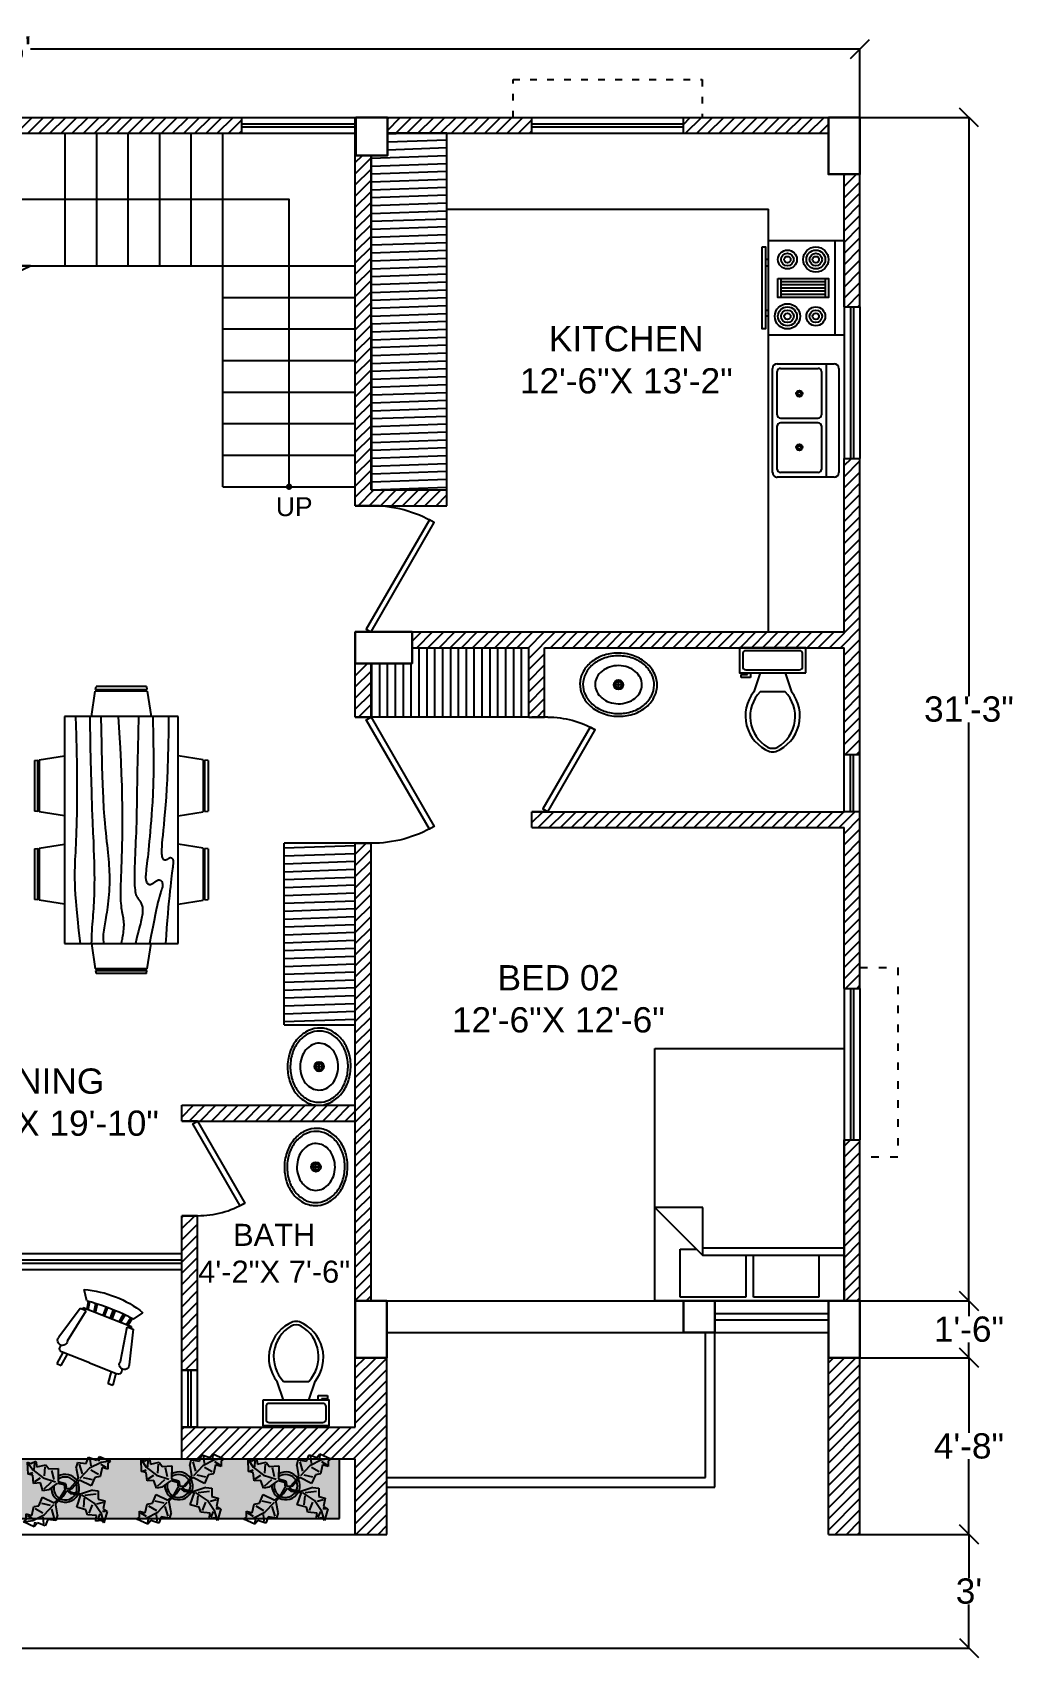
# Model space of a CAD drawing. Header units: inches. Extents: x 385 to 1041, y 118 to 633.
# Drawn here: x 729 to 1041, y 118 to 633 of the extents above; entities that cross this region are included whole.
import ezdxf

# ---------------------------------------------------------------- set-up
doc = ezdxf.new("R2010")
doc.units = ezdxf.units.IN
doc.header["$LTSCALE"] = 0.2
doc.header["$MEASUREMENT"] = 0
doc.linetypes.add('ACAD_ISO03W100', pattern=[30, 12, -18])
for name, color, linetype in [('Bed_Room_Funni.', 7, 'Continuous'), ('Door', 40, 'Continuous'), ('Sunshade', 253, 'ACAD_ISO03W100'), ('Toilet Furnituer', 210, 'Continuous'), ('Window', 150, 'Continuous')]:
    doc.layers.add(name, color=color, linetype=linetype)
doc.layers.add('COLUMN', color=10, linetype='Continuous', lineweight=30)
doc.styles.get("Standard").update_dxf_attribs({"font": 'arial.ttf'})
doc.dimstyles.get("Standard").update_dxf_attribs({"dimtxt": 8, "dimasz": 6, "dimexe": 0.18, "dimexo": 0.0625, "dimgap": 0.09, "dimtad": 0, "dimtih": 1, "dimtoh": 1, "dimdec": 4, "dimzin": 0, "dimdsep": 46, "dimlunit": 4, "dimtxsty": 'Standard', "dimblk": 'OBLIQUE', "dimcen": 0.09, "dimadec": 0, "dimazin": 0, "dimtfac": 1, "dimtdec": 4, "dimtofl": 0, "dimtmove": 0, "dimatfit": 3, "dimfxl": 1, "dimtolj": 1, "dimtzin": 0, "dimarcsym": 0})
pattern_1 = [(182, (321.1465, 544.9759), (0.087249, -2.498477), [])]

# ---------------------------------------------------------------- blocks, each defined once
blk = doc.blocks.new('*U3')
at = {"layer": 'Window'}
for p, q in [((56.82, 5), (104.82, 5)), ((56.82, 0), (56.82, 5)), ((56.82, 3), (104.82, 3)), ((56.82, 2), (104.82, 2)), ((56.82, 0), (104.82, 0)), ((104.82, 0), (104.82, 5))]:
    blk.add_line(p, q, dxfattribs=at)
blk = doc.blocks.new('*U4')
at = {"layer": 'Window'}
for p, q in [((56.82, 0), (56.82, -48)), ((56.82, 0), (61.82, 0)), ((58.82, 0), (58.82, -48)), ((59.82, 0), (59.82, -48)), ((61.82, 0), (61.82, -48)), ((56.82, -48), (61.82, -48))]:
    blk.add_line(p, q, dxfattribs=at)
blk = doc.blocks.new('*U5')
at = {"layer": 'Window'}
for p, q in [((51.82, 0), (51.82, 18)), ((56.82, 18), (51.82, 18)), ((53.82, 0), (53.82, 18)), ((54.82, 0), (54.82, 18)), ((56.82, 0), (56.82, 18)), ((56.82, 0), (51.82, 0))]:
    blk.add_line(p, q, dxfattribs=at)
blk = doc.blocks.new('Bed - Queen')
at = {"linetype": 'Continuous'}
for p, q in [((0, -80.00003), (0, 0)), ((0, 0), (59.99999, 0)), ((59.99999, 0), (59.99999, -80.00003)), ((7.99999, -1.2), (28.79998, -1.2)), ((7.99999, -14.4), (7.99999, -1.2)), ((28.79998, -1.2), (28.79998, -14.4)), ((31.19999, -1.2), (51.99999, -1.2)), ((31.19999, -14.4), (31.19999, -1.2)), ((51.99999, -1.2), (51.99999, -16.4)), ((0, -14.4), (44.8, -14.4)), ((59.99999, -29.6), (44.8, -14.4)), ((44.8, -14.4), (44.8, -29.6)), ((44.8, -16.8), (0, -16.8)), ((51.99999, -16.4), (46.79936, -16.4)), ((44.8, -29.6), (59.99999, -29.6)), ((59.99999, -80.00003), (0, -80.00003))]:
    blk.add_line(p, q, dxfattribs=at)
blk = doc.blocks.new('Range-Oven - 30 in top')
for p, q in [((0, -3), (30, -3)), ((12, -6), (18, -6)), ((13, -20), (13, -6)), ((14, -6), (14, -20)), ((15, -20), (15, -6)), ((16, -6), (16, -20)), ((17, -20), (17, -6)), ((18, -20), (12, -20)), ((6, -24), (6, -25)), ((8, -25), (8, -24)), ((22, -25), (22, -24)), ((24, -24), (24, -25))]:
    blk.add_line(p, q)
for points in [[(0, -24), (0, 0), (30, 0), (30, -24)], [(12, -21), (12, -5), (18, -5), (18, -21)], [(2, -26), (2, -25), (28, -25), (28, -26)]]:
    blk.add_lwpolyline(points, close=True)
for centre, radius in [((6, -9), 4), ((6, -9), 3), ((6, -9), 2), ((6, -9), 1), ((24, -9), 3), ((24, -9), 2), ((24, -9), 1), ((6, -18), 3), ((24, -18), 4), ((24, -18), 3), ((6, -18), 2), ((6, -18), 1), ((24, -18), 2), ((24, -18), 1)]:
    blk.add_circle(centre, radius)
blk = doc.blocks.new('Sink-double - 36 in top')
for p, q in [((-18, -4), (18, -4)), ((-0.75, -18.5), (-0.75, -6.5)), ((0.75, -6.5), (0.75, -18.5))]:
    blk.add_line(p, q)
for points in [[(-16.5, 0), (16.5, 0)], [(-18, -19.5), (-18, -1.5)], [(18, -1.5), (18, -19.5)], [(-16.5, -18.5), (-16.5, -6.5)], [(-15.5, -5.5), (-1.75, -5.5)], [(1.75, -5.5), (15.5, -5.5)], [(16.5, -6.5), (16.5, -18.5)], [(-1.75, -19.5), (-15.5, -19.5)], [(15.5, -19.5), (1.75, -19.5)], [(16.5, -21), (-16.5, -21)]]:
    blk.add_lwpolyline(points)
for centre, radius in [((-8.5, -12.5), 1), ((-8.5, -12.5), 0.5), ((8.5, -12.5), 1), ((8.5, -12.5), 0.5)]:
    blk.add_circle(centre, radius)
for centre, radius, start, end in [((-16.5, -1.5), 1.5, 90, 180), ((16.5, -1.5), 1.5, 0, 90), ((-15.5, -6.5), 1, 90, 180), ((-1.75, -6.5), 1, 0, 90), ((1.75, -6.5), 1, 90, 180), ((15.5, -6.5), 1, 0, 90), ((-16.5, -19.5), 1.5, 180, 270), ((-15.5, -18.5), 1, 180, 270), ((-1.75, -18.5), 1, 270, 0), ((1.75, -18.5), 1, 180, 270), ((15.5, -18.5), 1, 270, 0), ((16.5, -19.5), 1.5, 270, 0)]:
    blk.add_arc(centre, radius, start, end)
blk = doc.blocks.new('Dining Set - 36 x 72 in.')
at = {"linetype": 'Continuous'}
for p, q in [((-22.2343, 26.00059), (-23.4847, 17.99762)), ((-22.2304, 26), (-5.7608, 26)), ((-22, 27.5), (-22.1562, 26.50042)), ((-5.8416, 26.5), (-22.1534, 26.5)), ((-22, 27.5), (-6, 27.5)), ((-5.8437, 26.49966), (-6, 27.5)), ((-4.5152, 17.99762), (-5.7655, 25.99926)), ((5.7657, 26.00059), (4.5153, 17.99762)), ((5.7696, 26), (22.2392, 26)), ((6, 27.5), (5.8438, 26.50042)), ((22.1584, 26.5), (5.8466, 26.5)), ((6, 27.5), (22, 27.5)), ((22.1563, 26.49966), (22, 27.5)), ((23.4848, 17.99762), (22.2345, 25.99926)), ((36, 18), (-36, 18)), ((-36, 18), (-36, -18)), ((36, -18), (36, 18)), ((-45.5, 8), (-44.5004, 8.15617)), ((-45.5, 8), (-45.5, -8)), ((-44.5, -8.15843), (-44.5, 8.15338)), ((-44.0006, 8.23428), (-35.9976, 9.48474)), ((-44, 8.23041), (-44, -8.23915)), ((44.0006, 8.23428), (35.9976, 9.48474)), ((44, 8.23041), (44, -8.23915)), ((44.5, -8.15843), (44.5, 8.15338)), ((45.5, 8), (44.5005, 8.15617)), ((45.5, 8), (45.5, -8)), ((-44.4997, -8.15631), (-45.5, -8)), ((-35.9976, -9.48476), (-43.9993, -8.2345)), ((35.9976, -9.48476), (43.9993, -8.2345)), ((44.4997, -8.15631), (45.5, -8)), ((-36, -18), (36, -18)), ((-22.2343, -26.0006), (-23.4847, -17.99762)), ((-4.5152, -17.99762), (-5.7655, -25.99928)), ((5.7657, -26.0006), (4.5153, -17.99762)), ((23.4848, -17.99762), (22.2345, -25.99928)), ((-22.2304, -26), (-5.7608, -26)), ((-22, -27.5), (-22.1562, -26.50044)), ((-5.8416, -26.5), (-22.1534, -26.5)), ((-22, -27.5), (-6, -27.5)), ((-5.8437, -26.49967), (-6, -27.5)), ((5.7696, -26), (22.2392, -26)), ((6, -27.5), (5.8438, -26.50044)), ((22.1584, -26.5), (5.8466, -26.5)), ((6, -27.5), (22, -27.5)), ((22.1563, -26.49967), (22, -27.5))]:
    blk.add_line(p, q, dxfattribs=at)
for points in [[(-36, 15), (-31.1772, 14.97754), (-26.8079, 14.91406), (-22.8538, 14.81543), (-19.276, 14.6875), (-16.0362, 14.53613), (-13.0957, 14.36718), (-10.4159, 14.18652), (-7.9583, 14), (-5.6904, 13.81315), (-3.6035, 13.63021), (-1.6954, 13.45508), (0.0365, 13.29166), (1.5945, 13.14388), (2.9811, 13.01562), (4.1988, 12.9108), (5.25, 12.83333), (6.1393, 12.78613), (6.8802, 12.76823), (7.4883, 12.77767), (7.9792, 12.8125), (8.3685, 12.87077), (8.6719, 12.95052), (8.9049, 13.0498), (9.0833, 13.16666), (9.2205, 13.29899), (9.3216, 13.44401), (9.3895, 13.59879), (9.4271, 13.76041), (9.4373, 13.92594), (9.4232, 14.09245), (9.3875, 14.257), (9.3333, 14.41666), (9.2638, 14.56917), (9.1836, 14.71484), (9.0975, 14.85465), (9.0104, 14.98958), (8.9272, 15.1206), (8.8529, 15.2487), (8.7922, 15.37483), (8.75, 15.5), (8.7305, 15.62467), (8.7344, 15.74739), (8.7617, 15.86621), (8.8125, 15.97916), (8.8867, 16.08431), (8.9844, 16.17968), (9.1055, 16.26334), (9.25, 16.33333), (9.4189, 16.38802), (9.6172, 16.42708), (9.8506, 16.45052), (10.125, 16.45833), (10.4463, 16.45052), (10.8203, 16.42708), (11.2529, 16.38802), (11.75, 16.33333), (12.3184, 16.26318), (12.9694, 16.17838), (13.7151, 16.07991), (14.5677, 15.96875), (15.5395, 15.84586), (16.6426, 15.71224), (17.8893, 15.56884), (19.2917, 15.41666), (20.859, 15.25667), (22.5879, 15.08984), (24.4721, 14.91715), (26.5052, 14.73958), (28.6809, 14.5581), (30.9929, 14.3737), (33.4347, 14.18733), (36, 14)], [(-36, 10), (-28.9766, 10.14274), (-23.1725, 10.20442), (-18.4241, 10.19775), (-14.5677, 10.13541), (-11.4399, 10.03011), (-8.877, 9.89453), (-6.7154, 9.74137), (-4.7917, 9.58333), (-2.9698, 9.43082), (-1.2246, 9.28515), (0.4415, 9.14534), (2.026, 9.01041), (3.5266, 8.87939), (4.9408, 8.7513), (6.266, 8.62516), (7.5, 8.5), (8.6411, 8.37549), (9.6914, 8.2539), (10.6538, 8.13818), (11.5312, 8.03125), (12.3267, 7.93603), (13.043, 7.85547), (13.6831, 7.79248), (14.25, 7.75), (14.7471, 7.7303), (15.1797, 7.73307), (15.5537, 7.75732), (15.875, 7.80208), (16.1494, 7.86637), (16.3828, 7.94922), (16.5811, 8.04964), (16.75, 8.16666), (16.8944, 8.29915), (17.0143, 8.44531), (17.1089, 8.60319), (17.1771, 8.77083), (17.218, 8.94629), (17.2305, 9.1276), (17.2137, 9.31282), (17.1667, 9.5), (17.0895, 9.6875), (16.987, 9.875), (16.8649, 10.0625), (16.7292, 10.25), (16.5856, 10.4375), (16.4401, 10.625), (16.2985, 10.8125), (16.1667, 11), (16.05, 11.18733), (15.9518, 11.3737), (15.8752, 11.5581), (15.8229, 11.73958), (15.798, 11.91715), (15.8034, 12.08984), (15.842, 12.25667), (15.9167, 12.41666), (16.0295, 12.56836), (16.1784, 12.70833), (16.3605, 12.83268), (16.5729, 12.9375), (16.8127, 13.01888), (17.0768, 13.07291), (17.3625, 13.0957), (17.6667, 13.08333), (17.9894, 13.03312), (18.3418, 12.94726), (18.7382, 12.82918), (19.1927, 12.68229), (19.7195, 12.51001), (20.3327, 12.31575), (21.0465, 12.10294), (21.875, 11.875), (22.8357, 11.63354), (23.959, 11.37304), (25.2786, 11.08618), (26.8282, 10.76562), (28.6414, 10.40405), (30.752, 9.99414), (33.1936, 9.52856), (36, 9)], [(-36, 5.5), (-30.7157, 5.3348), (-26.069, 5.20963), (-21.9946, 5.11767), (-18.4271, 5.05208), (-15.3009, 5.00602), (-12.5508, 4.97265), (-10.1112, 4.94515), (-7.9167, 4.91666), (-5.909, 4.88167), (-4.0586, 4.83984), (-2.3429, 4.79215), (-0.7396, 4.73958), (0.7739, 4.6831), (2.22, 4.6237), (3.6213, 4.56233), (5, 4.5), (6.373, 4.43782), (7.7344, 4.3776), (9.0723, 4.32129), (10.375, 4.27083), (11.6309, 4.22819), (12.8281, 4.19531), (13.9551, 4.17415), (15, 4.16666), (15.954, 4.17448), (16.819, 4.19791), (17.6001, 4.23698), (18.3021, 4.29166), (18.9299, 4.36198), (19.4883, 4.44791), (19.9823, 4.54948), (20.4167, 4.66666), (20.7969, 4.79899), (21.1302, 4.94401), (21.4245, 5.09879), (21.6875, 5.26041), (21.9271, 5.42594), (22.1511, 5.59245), (22.3672, 5.757), (22.5834, 5.91666), (22.8065, 6.06868), (23.0404, 6.21093), (23.2879, 6.34147), (23.5521, 6.45833), (23.8358, 6.55957), (24.142, 6.64323), (24.4735, 6.70735), (24.8334, 6.75), (25.2235, 6.76969), (25.642, 6.76692), (26.0858, 6.74267), (26.5521, 6.69791), (27.0379, 6.63362), (27.5404, 6.55078), (28.0565, 6.45036), (28.5834, 6.33333), (29.1242, 6.19987), (29.7071, 6.04687), (30.3661, 5.87044), (31.1354, 5.66666), (32.0493, 5.43164), (33.142, 5.16146), (34.4475, 4.85221), (36, 4.5)], [(-36, -1), (-30.7915, -0.6591), (-26.0195, -0.38216), (-21.6519, -0.16284), (-17.6563, 0.00521), (-14.0005, 0.12833), (-10.6523, 0.21289), (-7.5796, 0.26522), (-4.75, 0.29166), (-2.134, 0.29793), (0.2878, 0.28711), (2.5317, 0.26163), (4.6146, 0.22396), (6.5529, 0.17651), (8.3633, 0.12174), (10.0623, 0.06209), (11.6667, 0), (13.1899, -0.06201), (14.6341, -0.1211), (15.9982, -0.17432), (17.2813, -0.21875), (18.4823, -0.25147), (19.6003, -0.26953), (20.6343, -0.27002), (21.5834, -0.25), (22.4481, -0.20768), (23.2357, -0.14584), (23.9549, -0.06836), (24.6146, 0.02083), (25.2235, 0.11784), (25.7904, 0.21875), (26.3241, 0.31966), (26.8334, 0.41666), (27.3265, 0.50618), (27.8099, 0.58593), (28.2894, 0.65397), (28.7709, 0.70833), (29.2601, 0.74707), (29.763, 0.76823), (30.2855, 0.76985), (30.8334, 0.75), (31.4088, 0.70784), (31.9994, 0.64713), (32.589, 0.57275), (33.1615, 0.48958), (33.7008, 0.4025), (34.1908, 0.3164), (34.6153, 0.23616), (34.9584, 0.16666), (35.2099, 0.11165), (35.3848, 0.07031), (35.504, 0.04069), (35.5886, 0.02083), (35.6594, 0.00879), (35.7377, 0.0026), (35.8442, 0.00032), (36, 0)], [(-36, -6.5), (-27.1843, -6.31267), (-20.084, -6.1263), (-14.469, -5.9419), (-10.1094, -5.76042), (-6.7752, -5.58285), (-4.2363, -5.41016), (-2.2629, -5.24333), (-0.625, -5.08334), (0.8708, -4.93099), (2.2715, -4.78646), (3.5872, -4.64974), (4.8281, -4.52084), (6.0046, -4.39974), (7.127, -4.28646), (8.2053, -4.18099), (9.25, -4.08334), (10.2705, -3.99382), (11.2734, -3.91407), (12.2647, -3.84603), (13.25, -3.79167), (14.2354, -3.75293), (15.2266, -3.73177), (16.2295, -3.73015), (17.25, -3.75), (18.2912, -3.79248), (19.3451, -3.85547), (20.4009, -3.93604), (21.4479, -4.03125), (22.4754, -4.13819), (23.4727, -4.25391), (24.4289, -4.37549), (25.3334, -4.5), (26.1785, -4.62492), (26.9694, -4.74935), (27.7145, -4.87281), (28.4219, -4.99479), (29.1, -5.11483), (29.7572, -5.23242), (30.4016, -5.34709), (31.0417, -5.45834), (31.6837, -5.56437), (32.3262, -5.65821), (32.9658, -5.73153), (33.599, -5.77604), (34.2224, -5.78345), (34.8327, -5.74545), (35.4264, -5.65373), (36, -5.5)], [(-36, -10), (-26.4022, -9.81299), (-18.4675, -9.62891), (-11.9839, -9.45069), (-6.7396, -9.28125), (-2.5226, -9.12354), (0.8789, -8.98047), (3.6769, -8.85498), (6.0833, -8.75), (8.2767, -8.66765), (10.3021, -8.60677), (12.1712, -8.56543), (13.8958, -8.54167), (15.4876, -8.53353), (16.9583, -8.53907), (18.3197, -8.55632), (19.5834, -8.58334), (20.7616, -8.61841), (21.8685, -8.66081), (22.9188, -8.71004), (23.9271, -8.76563), (24.9081, -8.82707), (25.8763, -8.89388), (26.8465, -8.96558), (27.8334, -9.04167), (28.8474, -9.12118), (29.8828, -9.20117), (30.93, -9.27824), (31.9792, -9.34896), (33.0205, -9.40991), (34.0443, -9.45768), (35.0407, -9.48885), (36, -9.5)], [(-36, -14.5), (-30.0881, -14.33513), (-25.0332, -14.21224), (-20.7312, -14.12647), (-17.0781, -14.07292), (-13.97, -14.04671), (-11.3027, -14.04297), (-8.9724, -14.05681), (-6.875, -14.08334), (-4.9224, -14.11833), (-3.0905, -14.16016), (-1.3709, -14.20785), (0.2448, -14.26042), (1.7647, -14.3169), (3.1973, -14.3763), (4.5507, -14.43767), (5.8333, -14.5), (7.0554, -14.5621), (8.235, -14.62175), (9.3922, -14.67652), (10.5469, -14.72396), (11.7192, -14.76164), (12.929, -14.78711), (14.1965, -14.79794), (15.5417, -14.79167), (16.9933, -14.76424), (18.6152, -14.70508), (20.4804, -14.60197), (22.6615, -14.44271), (25.2312, -14.21509), (28.2624, -13.9069), (31.8277, -13.50594), (36, -13)]]:
    blk.add_lwpolyline(points, dxfattribs=at)
blk = doc.blocks.new('*U18')
for p, q in [((0, 0), (0, -5)), ((-40, 0), (-40, -5))]:
    blk.add_line(p, q)
blk.add_lwpolyline([(0, 0), (-34.64, 20), (-35.52, 18.48), (-0.87, -1.52)], close=True)
blk.add_arc((0, 0), 40, 150, 180)
blk = doc.blocks.new('*U19')
for p, q in [((0, 0), (0, -5)), ((30, 0), (30, -5))]:
    blk.add_line(p, q)
blk.add_lwpolyline([(0, 0), (25.98, 15), (26.86, 13.48), (0.88, -1.52)], close=True)
blk.add_arc((0, 0), 30, 0, 30)
blk = doc.blocks.new('*U20')
for p, q in [((0, 0), (0, -5)), ((30, 0), (30, -5))]:
    blk.add_line(p, q)
blk.add_lwpolyline([(0, 0), (25.98, 15), (26.86, 13.48), (0.88, -1.52)], close=True)
blk.add_arc((0, 0), 30, 0, 30)
blk = doc.blocks.new('Plant - Rubber or Philodendron')
at = {"linetype": 'Continuous'}
for p, q in [((-16.2005, 11.4774), (-13.9899, 8.1064)), ((-16.2005, 11.4774), (-14.8639, 10.7964)), ((-16.0159, 6.3329), (-16.2005, 11.4774)), ((-15.3434, 6.5514), (-13.9984, 6.9884)), ((-14.8639, 10.7964), (-12.6195, 11.8975)), ((-13.9899, 8.1064), (-9.5434, 4.7185)), ((-13.3174, 8.325), (-13.0735, 11.0065)), ((-12.6195, 11.8975), (-12.1909, 9.4345)), ((-12.1909, 9.4345), (-8.3829, 10.3)), ((-8.8369, 9.409), (-9.0894, 5.6095)), ((-8.3829, 10.3), (-7.0549, 8.501)), ((-7.0549, 8.501), (-3.0284, 8.6941)), ((-4.8529, 4.012), (-5.7184, 7.82)), ((-3.0284, 8.6941), (-3.0709, 3.1041)), ((4.6914, 8.8812), (5.3859, 11.2828)), ((4.6914, 8.8812), (5.5014, 4.4831)), ((5.3859, 11.2828), (8.8871, 10.7908)), ((5.9878, 10.4842), (7.1971, 6.3869)), ((10.3916, 8.7942), (6.2847, 4.4028)), ((8.8871, 10.7908), (9.9809, 13.4933)), ((9.9809, 13.4933), (13.3837, 12.301)), ((15.3859, 11.3055), (10.3916, 8.7942)), ((10.5828, 12.6946), (10.8893, 9.7953)), ((14.2977, 6.1031), (10.9934, 7.9956)), ((13.3837, 12.301), (14.68, 13.9039)), ((14.5816, 13.2037), (14.3848, 11.8033)), ((14.68, 13.9039), (19.3848, 11.8146)), ((15.7909, 9.1065), (14.8995, 5.3044)), ((15.2875, 10.6053), (17.5907, 9.2105)), ((19.3848, 11.8146), (15.3859, 11.3055)), ((18.1925, 8.4119), (15.7909, 9.1065)), ((19.3848, 11.8146), (18.1868, 10.9119)), ((18.1868, 10.9119), (18.1925, 8.4119)), ((-14.0069, 5.8704), (-16.0159, 6.3329)), ((-13.5868, 2.2894), (-14.0069, 5.8704)), ((-10.6784, 2.491), (-13.5868, 2.2894)), ((-13.1329, 3.1804), (-10.6614, 4.727)), ((-9.5858, -0.8715), (-10.6784, 2.491)), ((-9.5434, 4.7185), (-4.1917, 2.9888)), ((-9.1318, 0.0195), (-5.9793, 2.9025)), ((-7.1228, -0.443), (-3.5248, 2.2131)), ((-3.5248, 2.2131), (-3.3011, 2.4355)), ((-3.3011, 2.4355), (-0.5306, 1.7947)), ((-3.0709, 3.1041), (0.0797, 2.3163)), ((-0.5306, 1.7947), (-0.2255, -0.5527)), ((-0.5306, 1.7947), (-0.5306, 1.7947)), ((0.0797, 2.3163), (0.4866, -0.031)), ((0.4866, -0.031), (2.1141, 0.2298)), ((2.1141, 0.2298), (5.4346, 3.9146)), ((6.1032, 3.6844), (2.8262, -0.031)), ((5.4346, 3.9146), (5.5014, 4.4831)), ((11.1089, 1.1958), (6.1032, 3.6844)), ((7.7005, 4.8881), (11.5025, 3.9967)), ((12.7005, 4.8994), (11.1089, 1.1958)), ((14.8995, 5.3044), (12.7005, 4.8994)), ((-11.3237, -7.2629), (-9.7321, -3.5593)), ((-6.3237, -7.2516), (-10.1257, -6.3602)), ((-9.7321, -3.5593), (-4.7264, -6.0479)), ((-7.1228, -0.443), (-9.5858, -0.8715)), ((-9.0148, -11.1577), (-4.9047, -6.8122)), ((-2.019, -3.6148), (-4.7264, -6.0479)), ((-4.1246, -6.8466), (-4.0579, -6.2781)), ((-3.3146, -11.2447), (-4.1246, -6.8466)), ((-4.0579, -6.2781), (-0.9375, -3.1608)), ((-2.019, -3.6148), (-0.2255, -0.5527)), ((-0.9375, -3.1608), (0.5883, -0.8135)), ((0.5883, -0.8135), (2.2447, -2.0916)), ((2.8262, -0.031), (1.3003, -0.5527)), ((1.3003, -0.5527), (2.4193, -1.4655)), ((2.2447, -2.0916), (6.7108, -2.6626)), ((2.4193, -1.4655), (6.895, -2.1175)), ((4.943, -7.9659), (6.7108, -2.6626)), ((11.6605, -0.5413), (6.895, -2.1175)), ((12.3677, -6.1981), (7.219, -2.6772)), ((8.125, -4.0768), (7.7715, -7.9659)), ((8.3544, -2.7453), (13.1973, -2.1704)), ((10.2463, -10.4408), (11.6605, -6.9053)), ((11.6605, -0.5413), (14.1354, -0.8948)), ((15.5496, -10.7943), (12.3677, -6.1981)), ((16.2567, -5.8446), (13.4283, -6.5517)), ((14.1354, -0.8948), (14.1354, -4.4304)), ((14.1354, -4.4304), (16.9638, -5.1375)), ((16.9638, -5.1375), (16.2567, -8.673)), ((-18.008, -14.1781), (-16.8101, -13.2754)), ((-18.008, -14.1781), (-14.0091, -13.669)), ((-16.8157, -10.7754), (-14.4141, -11.4699)), ((-16.8101, -13.2754), (-16.8157, -10.7754)), ((-13.9107, -12.9688), (-16.2139, -11.574)), ((-14.4141, -11.4699), (-13.5228, -7.6679)), ((-14.0091, -13.669), (-9.0148, -11.1577)), ((-13.5228, -7.6679), (-11.3237, -7.2629)), ((-12.921, -8.4665), (-9.6166, -10.359)), ((-9.206, -15.0581), (-9.5126, -12.1588)), ((-7.5103, -13.1543), (-8.6042, -15.8568)), ((-4.0092, -13.6463), (-7.5103, -13.1543)), ((-4.611, -12.8477), (-5.8203, -8.7504)), ((-3.3146, -11.2447), (-4.0092, -13.6463)), ((8.8321, -9.0266), (4.943, -7.9659)), ((9.5392, -11.1479), (8.8321, -9.0266)), ((13.4283, -11.5015), (9.5392, -11.1479)), ((13.0748, -13.9763), (13.4283, -11.5015)), ((15.5496, -13.6228), (13.0748, -13.9763)), ((14.8425, -10.7943), (13.7819, -13.2692)), ((16.6103, -14.6834), (15.5496, -10.7943)), ((16.6103, -14.6834), (15.5496, -13.6228)), ((17.3174, -9.7337), (15.9032, -9.7337)), ((16.2567, -8.673), (18.0245, -9.7337)), ((18.0245, -9.7337), (16.6103, -14.6834)), ((-13.3032, -16.2674), (-18.008, -14.1781)), ((-12.0069, -14.6645), (-13.3032, -16.2674)), ((-13.2048, -15.5672), (-13.008, -14.1668)), ((-8.6042, -15.8568), (-12.0069, -14.6645))]:
    blk.add_line(p, q, dxfattribs=at)
for centre, radius, start, end in [((0.0308, 0.1664), 6, 178.6147, 235.1169), ((0.0308, 0.1664), 5, 168.1647, 238.6725), ((0, 0), 6.1275, 34.37569, 120.1028), ((-0.0601, -0.2075), 5.2461, 33.82192, 124.9414), ((-0.2664, 0.1682), 5.2775, 338.4094, 20.03007), ((-0.098, 0.1364), 6.1288, 341.2017, 26.09184), ((-0.0234, 0.3825), 6.1492, 242.5812, 331.2714), ((-0.1102, 0.4886), 5.2883, 247.3711, 327.472)]:
    blk.add_arc(centre, radius, start, end, dxfattribs=at)
blk = doc.blocks.new('Sink - Oval top')
for p, q in [((-1, 0), (1, 0)), ((0, 1), (0, -1))]:
    blk.add_line(p, q)
at = {"linetype": 'Continuous'}
for points in [[(-12.23, 0.39, 0.117634), (-11.46, -3.36, 0.104469), (-8.88, -6.8, 0.090016), (-5.08, -9.07, 0.08192), (-0.32, -10.02, 0.08192), (4.49, -9.38, 0.090016), (8.42, -7.36, 0.104469), (11.22, -4.09, 0.117634), (12.23, -0.39, 0.117634), (11.46, 3.36, 0.104469), (8.88, 6.8, 0.090016), (5.08, 9.07, 0.08192), (0.32, 10.02, 0.08192), (-4.49, 9.38, 0.090016), (-8.42, 7.36, 0.104469), (-11.22, 4.09, 0.117634)], [(-11.29, 0.16, 0.118622), (-10.52, -3.25, 0.104678), (-8.07, -6.36, 0.089562), (-4.54, -8.37, 0.081185), (-0.13, -9.15, 0.081185), (4.3, -8.49, 0.089562), (7.89, -6.58, 0.104678), (10.42, -3.55, 0.118622), (11.29, -0.16, 0.118622), (10.52, 3.25, 0.104678), (8.07, 6.36, 0.089562), (4.54, 8.37, 0.081185), (0.13, 9.15, 0.081185), (-4.3, 8.49, 0.089562), (-7.89, 6.58, 0.104678), (-10.42, 3.55, 0.118622)], [(-7.42, 0.08, 0.118283), (-6.91, -2.17, 0.104607), (-5.29, -4.21, 0.089718), (-2.97, -5.53, 0.081436), (-0.07, -6.04, 0.081436), (2.84, -5.59, 0.089718), (5.2, -4.33, 0.104607), (6.86, -2.32, 0.118283), (7.42, -0.08, 0.118283), (6.91, 2.17, 0.104607), (5.29, 4.21, 0.089718), (2.97, 5.53, 0.081436), (0.07, 6.04, 0.081436), (-2.84, 5.59, 0.089718), (-5.2, 4.33, 0.104607), (-6.86, 2.32, 0.118283)]]:
    blk.add_lwpolyline(points, format="xyb", close=True, dxfattribs=at)
for radius in [1.5, 1]:
    blk.add_circle((0, 0), radius)
blk = doc.blocks.new('_Oblique')
at = {"color": 0, "linetype": 'ByBlock', "lineweight": -2}
blk.add_line((-0.5, -0.5), (0.5, 0.5), dxfattribs=at)
blk = doc.blocks.new('*D24')
at = {"layer": 'Bed_Room_Funni.', "color": 0, "lineweight": -2, "transparency": 16777216}
for p, q in [((450.91, 605.91), (450.91, 627.72)), ((450.91, 627.54), (713.88, 627.54)), ((990.91, 627.54), (727.95, 627.54)), ((990.91, 605.91), (990.91, 627.72))]:
    blk.add_line(p, q, dxfattribs=at)
at = {"layer": 'Defpoints', "color": 0, "transparency": 16777216}
for p in [(990.91, 627.54), (450.91, 605.85), (990.91, 605.85)]:
    blk.add_point(p, dxfattribs=at)
at = {"layer": 'Bed_Room_Funni.', "color": 0, "lineweight": -2, "transparency": 16777216, "xscale": 6, "yscale": 6, "zscale": 6, "rotation": 180}
blk.add_blockref('_Oblique', (450.91, 627.54), dxfattribs=at)
at = {"layer": 'Bed_Room_Funni.', "color": 0, "lineweight": -2, "transparency": 16777216, "xscale": 6, "yscale": 6, "zscale": 6}
blk.add_blockref('_Oblique', (990.91, 627.54), dxfattribs=at)
at = {"layer": 'Bed_Room_Funni.', "color": 0, "transparency": 16777216, "insert": (720.91, 627.54), "char_height": 8, "attachment_point": 5}
blk.add_mtext("\\A1;45'", dxfattribs=at)
blk = doc.blocks.new('Toilet - top')
for p, q in [((9.5, -6), (9.5, -2)), ((-10, -8.5), (-8, -8.5)), ((-10, -9.5), (-10, -8.5)), ((-7, -9.5), (-10, -9.5)), ((-8, -8.5), (-8, -8)), ((-7, -8), (-7, -9.5)), ((-4, -8), (-6, -14)), ((4, -8), (6, -14)), ((4, -14), (-4, -14))]:
    blk.add_line(p, q)
blk.add_lwpolyline([(10.5, -8), (10.5, 0), (-10.5, 0), (-10.5, -8)], close=True)
for points in [[(-9.5, -2), (-9.5, -6)], [(8.5, -1), (-8.5, -1)], [(-8.5, -7), (8.5, -7)]]:
    blk.add_lwpolyline(points)
for centre, radius, start, end in [((-8.62, -1.88), 0.884, 81.8699, 188.1301), ((8.62, -1.88), 0.884, 351.8699, 98.1301), ((-8.62, -6.12), 0.884, 171.8699, 278.1301), ((8.62, -6.12), 0.884, 261.8699, 8.1301), ((3.52, -21.58), 12.17, 141.4691, 247.9714), ((4.2, -21.82), 11.33, 136.3677, 238.9468), ((-3.52, -21.58), 12.17, 292.0284, 38.5307), ((-4.2, -21.82), 11.33, 301.053, 43.6321), ((0, -27.88), 4, 245.7318, 294.2682), ((0, -29), 4, 254.8605, 285.1395)]:
    blk.add_arc(centre, radius, start, end)
blk = doc.blocks.new('Chair - Rocking')
at = {"linetype": 'Continuous'}
for p, q in [((-8, -4.5), (-10, -1.5)), ((-7.5, -4.5), (-7, -7)), ((-6.5, -7), (-7.02225, -4.43)), ((-4.5, -7), (-4.96674, -4.19951)), ((-4, -7), (-4.40532, -4.16272)), ((-1.5, -4.05012), (-1.5, -7)), ((-1, -7), (-1, -4.05012)), ((1, -7), (1, -4.04655)), ((1.5, -4.05012), (1.5, -7)), ((4, -7), (4.40187, -4.18694)), ((4.5, -7), (4.96761, -4.19437)), ((6.5, -7), (7, -4.4057)), ((7.5, -4.5), (7, -7)), ((8, -4.5), (10, -1.5)), ((-9, -7.5), (-12, -18.49999)), ((-7, -7.5), (-9, -7.5)), ((-9, -18.49999), (-7, -7.5)), ((-8.23428, -6.99939), (-8.3093, -7.47958)), ((-8.23041, -7), (8.23915, -7)), ((7, -7.5), (9, -7.5)), ((9, -18.49999), (7, -7.5)), ((8.31071, -7.48854), (8.23449, -7.00073)), ((9, -7.5), (12, -18.49999)), ((10.5, -21.49999), (10.3575, -20.58798)), ((-10.36644, -20.64523), (-10.5, -21.49999)), ((-9, -22.49999), (-9.5, -26.49999)), ((0, -22.49999), (-9.5, -22.49999)), ((-8, -26.49999), (-7.5, -22.49999)), ((0, -22.49999), (9.5, -22.49999)), ((8, -26.49999), (7.5, -22.49999)), ((9, -22.49999), (9.5, -26.49999)), ((-9.5, -26.49999), (-8, -26.49999)), ((9.5, -26.49999), (8, -26.49999))]:
    blk.add_line(p, q, dxfattribs=at)
for centre, radius, start, end in [((0, -34.08333), 34.08333, 72.93847, 107.0615), ((0, -68.25004), 64.25, 93.92211, 97.15267), ((0, -68.25004), 64.25, 82.84733, 93.92211), ((-10.5, -18.99999), 1.58114, 161.5651, 18.43495), ((10.5, -18.99999), 1.58114, 161.5651, 18.43495), ((-9.5, -21.49999), 1, 180, 270), ((9.5, -21.49999), 1, 270, 0)]:
    blk.add_arc(centre, radius, start, end, dxfattribs=at)
blk = doc.blocks.new('*U28')
at = {"layer": 'Window'}
for p, q in [((56.82, 5), (146.82, 5)), ((56.82, 0), (56.82, 5)), ((56.82, 3), (146.82, 3)), ((56.82, 2), (146.82, 2)), ((56.82, 0), (146.82, 0)), ((146.82, 0), (146.82, 5))]:
    blk.add_line(p, q, dxfattribs=at)
blk = doc.blocks.new('*D29')
at = {"layer": 'Bed_Room_Funni.', "color": 0, "lineweight": -2, "transparency": 16777216}
for p, q in [((990.98, 605.85), (1025.64, 605.85)), ((1025.46, 605.85), (1025.46, 422.53)), ((1025.46, 230.85), (1025.46, 414.17)), ((990.98, 230.85), (1025.64, 230.85))]:
    blk.add_line(p, q, dxfattribs=at)
at = {"layer": 'Defpoints', "color": 0, "transparency": 16777216}
for p in [(990.91, 605.85), (990.91, 230.85), (1025.46, 230.85)]:
    blk.add_point(p, dxfattribs=at)
at = {"layer": 'Bed_Room_Funni.', "color": 0, "lineweight": -2, "transparency": 16777216, "xscale": 6, "yscale": 6, "zscale": 6}
for p, rotation in [((1025.46, 605.85), 90), ((1025.46, 230.85), 270)]:
    blk.add_blockref('_Oblique', p, dxfattribs=dict(at, rotation=rotation))
at = {"layer": 'Bed_Room_Funni.', "color": 0, "transparency": 16777216, "insert": (1025.46, 418.35), "char_height": 8, "attachment_point": 5}
blk.add_mtext('\\A1;31\'-3"', dxfattribs=at)
blk = doc.blocks.new('*D31')
at = {"layer": 'Bed_Room_Funni.', "color": 0, "lineweight": -2, "transparency": 16777216}
for p, q in [((1025.46, 230.85), (1025.46, 226.03)), ((1025.53, 230.85), (1025.64, 230.85)), ((1025.46, 212.85), (1025.46, 217.68)), ((990.98, 212.85), (1025.64, 212.85))]:
    blk.add_line(p, q, dxfattribs=at)
at = {"layer": 'Defpoints', "color": 0, "transparency": 16777216}
for p in [(1025.46, 230.85), (990.91, 212.85), (1025.46, 212.85)]:
    blk.add_point(p, dxfattribs=at)
at = {"layer": 'Bed_Room_Funni.', "color": 0, "lineweight": -2, "transparency": 16777216, "xscale": 6, "yscale": 6, "zscale": 6}
for p, rotation in [((1025.46, 230.85), 90), ((1025.46, 212.85), 270)]:
    blk.add_blockref('_Oblique', p, dxfattribs=dict(at, rotation=rotation))
at = {"layer": 'Bed_Room_Funni.', "color": 0, "transparency": 16777216, "insert": (1025.46, 221.85), "char_height": 8, "attachment_point": 5}
blk.add_mtext('\\A1;1\'-6"', dxfattribs=at)
blk = doc.blocks.new('*D32')
at = {"layer": 'Bed_Room_Funni.', "color": 0, "lineweight": -2, "transparency": 16777216}
for p, q in [((990.98, 212.85), (1025.64, 212.85)), ((1025.46, 212.85), (1025.46, 189.03)), ((1025.46, 156.85), (1025.46, 180.68)), ((990.98, 156.85), (1025.64, 156.85))]:
    blk.add_line(p, q, dxfattribs=at)
at = {"layer": 'Defpoints', "color": 0, "transparency": 16777216}
for p in [(990.91, 212.85), (990.91, 156.85), (1025.46, 156.85)]:
    blk.add_point(p, dxfattribs=at)
at = {"layer": 'Bed_Room_Funni.', "color": 0, "lineweight": -2, "transparency": 16777216, "xscale": 6, "yscale": 6, "zscale": 6}
for p, rotation in [((1025.46, 212.85), 90), ((1025.46, 156.85), 270)]:
    blk.add_blockref('_Oblique', p, dxfattribs=dict(at, rotation=rotation))
at = {"layer": 'Bed_Room_Funni.', "color": 0, "transparency": 16777216, "insert": (1025.46, 184.85), "char_height": 8, "attachment_point": 5}
blk.add_mtext('\\A1;4\'-8"', dxfattribs=at)
blk = doc.blocks.new('*D33')
at = {"layer": 'Bed_Room_Funni.', "color": 0, "lineweight": -2, "transparency": 16777216}
for p, q in [((990.98, 156.85), (1025.64, 156.85)), ((1025.46, 156.85), (1025.46, 143.03)), ((1025.46, 120.85), (1025.46, 134.67)), ((685.98, 120.85), (1025.64, 120.85))]:
    blk.add_line(p, q, dxfattribs=at)
at = {"layer": 'Defpoints', "color": 0, "transparency": 16777216}
for p in [(990.91, 156.85), (685.91, 120.85), (1025.46, 120.85)]:
    blk.add_point(p, dxfattribs=at)
at = {"layer": 'Bed_Room_Funni.', "color": 0, "lineweight": -2, "transparency": 16777216, "xscale": 6, "yscale": 6, "zscale": 6}
for p, rotation in [((1025.46, 156.85), 90), ((1025.46, 120.85), 270)]:
    blk.add_blockref('_Oblique', p, dxfattribs=dict(at, rotation=rotation))
at = {"layer": 'Bed_Room_Funni.', "color": 0, "transparency": 16777216, "insert": (1025.46, 138.85), "char_height": 8, "attachment_point": 5}
blk.add_mtext("\\A1;3'", dxfattribs=at)

msp = doc.modelspace()

# ---------------------------------------------------------------- hatches: boundary and pattern name
h = msp.add_hatch()
h.set_pattern_fill('ANSI31', color=256, scale=20, angle=137)
h.set_pattern_definition(pattern_1)
h.paths.add_polyline_path([(859.91467, 600.85092), (841.07528, 600.85092), (841.07528, 593.85092), (835.91467, 593.85092), (836.07528, 487.85092), (859.91467, 487.85092)])
h = msp.add_hatch()
h.set_pattern_fill('ANSI31', color=256, scale=20, angle=45)
h.set_pattern_definition([(90, (321.1465, 544.9759), (-2.5, 0), [])])
h.paths.add_polyline_path([(885.91467, 415.85092), (885.91467, 437.85092), (848.91467, 437.85092), (848.91467, 432.85092), (835.91467, 432.85092), (835.91467, 415.85092)])
at = {"layer": 'Bed_Room_Funni.'}
h = msp.add_hatch(dxfattribs=at)
h.set_pattern_fill('ANSI31', color=9, scale=20)
h.set_pattern_definition([(45, (321.1465, 544.9759), (-1.767767, 1.767767), [])])
h.paths.add_polyline_path([(455.91467, 587.85092), (450.91467, 587.85092), (450.91467, 440.85092), (455.91467, 440.85092)])
h.paths.add_polyline_path([(667.91467, 440.85092), (468.91467, 440.85092), (468.91467, 430.85092), (667.91467, 430.85092)])
h.paths.add_polyline_path([(990.91467, 497.85092), (985.91467, 497.85092), (985.91467, 442.85092), (848.91467, 442.85092), (848.91467, 437.85092), (885.91467, 437.85092), (885.91467, 415.85092), (890.91467, 415.85092), (890.91467, 437.85092), (985.91467, 437.85092), (985.91467, 403.85092), (990.91467, 403.85092)])
h.paths.add_polyline_path([(980.91467, 605.85092), (934.91467, 605.85092), (934.91467, 600.85092), (980.91467, 600.85092)])
h.paths.add_polyline_path([(990.91467, 587.85092), (985.91467, 587.85092), (985.91467, 545.85092), (990.91467, 545.85092)])
h.paths.add_polyline_path([(886.91467, 605.85092), (841.07528, 605.85092), (841.07528, 600.85092), (886.91467, 600.85092)])
h.paths.add_polyline_path([(835.91467, 593.85092), (831.07528, 593.85092), (831.07528, 605.85092), (830.91467, 605.85092), (830.91467, 482.85092), (835.91467, 482.85092), (859.91467, 482.85092), (859.91467, 487.85092), (835.91467, 487.85092)])
h.paths.add_polyline_path([(794.91467, 605.85092), (721.91467, 605.85092), (721.91467, 600.85092), (794.91467, 600.85092)])
h.paths.add_polyline_path([(675.80745, 605.85092), (638.91467, 605.85092), (638.91467, 600.85092), (675.80745, 600.85092)])
h.paths.add_polyline_path([(685.91467, 593.85092), (680.91467, 593.85092), (680.91467, 516.85092), (650.91467, 516.85092), (650.91467, 511.85092), (680.91467, 511.85092), (680.91467, 482.85092), (685.91467, 482.85092)])
h.paths.add_polyline_path([(685.91467, 430.85092), (680.91467, 430.85092), (680.91467, 384.85092), (685.91467, 384.85092)])
h.paths.add_polyline_path([(685.91467, 265.85092), (680.91467, 265.85092), (680.91467, 258.85092), (685.91467, 258.85092)])
h.paths.add_polyline_path([(595.91467, 245.85092), (584.41467, 245.85092), (584.41467, 240.85092), (595.91467, 240.85092)])
h.paths.add_polyline_path([(512.41467, 245.85092), (495.91467, 245.85092), (495.91467, 241.2959), (495.91467, 240.85092), (512.41467, 240.85092)])
h.paths.add_polyline_path([(495.91467, 279.8509), (485.91467, 279.8509), (485.91467, 259.2959), (495.91467, 259.2959)])
h.paths.add_polyline_path([(990.91467, 212.85092), (980.91467, 212.85092), (980.91467, 156.85092), (990.91467, 156.85092)])
h.paths.add_polyline_path([(840.91467, 212.85092), (830.91467, 212.85092), (830.91467, 190.85092), (775.91467, 190.85092), (775.91467, 180.85092), (781.80279, 180.85092), (782.30595, 182.0941), (784.81882, 181.21362), (785.7761, 182.39732), (789.25837, 180.85092), (799.41328, 180.85092), (799.54523, 180.91565), (799.55649, 180.85092), (815.73178, 180.85092), (816.23494, 182.0941), (818.74781, 181.21362), (819.70509, 182.39732), (823.18736, 180.85092), (830.91467, 180.85092), (830.91467, 156.85092), (840.91467, 156.85092)])
h.paths.add_polyline_path([(990.91467, 281.85092), (985.91467, 281.85092), (985.91467, 230.85092), (990.91467, 230.85092)])
h.paths.add_polyline_path([(990.91467, 385.85092), (985.91467, 385.85092), (886.91467, 385.85092), (886.91467, 380.85092), (985.91467, 380.85092), (985.91467, 329.85092), (990.91467, 329.85092)])
h.paths.add_polyline_path([(835.91467, 375.85092), (830.91467, 375.85092), (830.91467, 230.85092), (835.91467, 230.85092)])
h.paths.add_polyline_path([(830.91467, 292.85092), (819.58946, 292.85092, -0.016106681), (819.05737, 292.85092), (775.91467, 292.85092), (775.91467, 287.85092), (780.91467, 287.85092), (830.91467, 287.85092)])
h.paths.add_polyline_path([(835.91467, 432.85092), (830.91467, 432.85092), (830.91467, 415.85092), (835.91467, 415.85092)])
h.paths.add_polyline_path([(780.91467, 257.85092), (775.91467, 257.85092), (775.91467, 208.85092), (780.91467, 208.85092)])
at = {"layer": 'Bed_Room_Funni.', "true_color": 0x139b48}
h = msp.add_hatch(color=114, dxfattribs=at)
h.dxf.hatch_style = 1
h.paths.add_polyline_path([(485.91467, 279.8509), (485.91467, 394.85092), (485.91467, 430.85092), (455.91467, 430.85092), (455.91467, 161.85092), (485.91467, 161.85092)])
h.paths.add_polyline_path([(690.91467, 180.85092), (690.91467, 161.85092), (825.91467, 161.85092), (825.91467, 180.85092)])
at = {"layer": 'Bed_Room_Funni.'}
h = msp.add_hatch(dxfattribs=at)
h.set_pattern_fill('ANSI31', color=256, scale=20, angle=137)
h.set_pattern_definition(pattern_1)
h.paths.add_polyline_path([(808.32477, 318.32264), (830.91467, 318.32264), (830.91467, 375.85092), (808.32477, 375.85092)])

# ---------------------------------------------------------------- linework, layer by layer
for p, q in [((721.91467, 605.85092), (794.91467, 605.85092)), ((794.91467, 600.85092), (794.91467, 605.85092)), ((830.91467, 482.85092), (830.91467, 605.85092)), ((830.91467, 605.85092), (886.91467, 605.85092)), ((886.91467, 600.85092), (886.91467, 605.85092)), ((934.91467, 600.85092), (934.91467, 605.85092)), ((934.91467, 605.85092), (990.91467, 605.85092)), ((990.91467, 545.85092), (990.91467, 605.85092)), ((721.91467, 600.85092), (794.91467, 600.85092)), ((738.91467, 558.85092), (738.91467, 600.85092)), ((748.91467, 558.85092), (748.91467, 600.85092)), ((758.91467, 558.85092), (758.91467, 600.85092)), ((768.91467, 558.85092), (768.91467, 600.85092)), ((778.91467, 558.85092), (778.91467, 600.85092)), ((788.91467, 488.85092), (788.91467, 600.85092)), ((841.07528, 600.85092), (886.91467, 600.85092)), ((859.91467, 482.85092), (859.91467, 600.85092)), ((934.91467, 600.85092), (980.91467, 600.85092)), ((835.91467, 487.85092), (835.91467, 593.85092)), ((985.91467, 545.85092), (985.91467, 587.85092)), ((859.91467, 576.85092), (961.91467, 576.85092)), ((961.91467, 442.85092), (961.91467, 576.85092)), ((685.91467, 558.85092), (830.91467, 558.85092)), ((788.91467, 548.85092), (830.91467, 548.85092)), ((788.91467, 538.85092), (830.91467, 538.85092)), ((788.91467, 528.85092), (830.91467, 528.85092)), ((788.91467, 518.85092), (830.91467, 518.85092)), ((788.91467, 508.85092), (830.91467, 508.85092)), ((788.91467, 498.85092), (830.91467, 498.85092)), ((985.91467, 442.85092), (985.91467, 497.85092)), ((990.91467, 403.85092), (990.91467, 497.85092)), ((788.91467, 488.85092), (830.91467, 488.85092)), ((835.91467, 487.85092), (859.91467, 487.85092)), ((830.91467, 482.85092), (859.91467, 482.85092)), ((830.91467, 437.85092), (830.91467, 442.85092)), ((830.91467, 442.85092), (985.91467, 442.85092)), ((830.91467, 415.85092), (830.91467, 437.85092)), ((848.91467, 437.85092), (885.91467, 437.85092)), ((885.91467, 415.85092), (885.91467, 437.85092)), ((890.91467, 415.85092), (890.91467, 437.85092)), ((890.91467, 437.85092), (985.91467, 437.85092)), ((985.91467, 403.85092), (985.91467, 437.85092)), ((835.91467, 415.85092), (835.91467, 432.85092)), ((830.91467, 415.85092), (835.91467, 415.85092)), ((885.91467, 415.85092), (835.91467, 415.85092)), ((885.91467, 415.85092), (890.91467, 415.85092)), ((886.91467, 380.85092), (886.91467, 385.85092)), ((886.91467, 385.85092), (985.91467, 385.85092)), ((990.91467, 329.85092), (990.91467, 385.85092)), ((886.91467, 380.85092), (985.91467, 380.85092)), ((985.91467, 329.85092), (985.91467, 380.85092)), ((808.32477, 318.32264), (808.32477, 375.85092)), ((830.91467, 375.85092), (835.91467, 375.85092)), ((830.91467, 190.85092), (830.91467, 375.85092)), ((835.91467, 230.85092), (835.91467, 375.85092)), ((775.91467, 292.85092), (830.91467, 292.85092)), ((775.91467, 287.85092), (775.91467, 292.85092)), ((775.91467, 287.85092), (830.91467, 287.85092)), ((985.91467, 230.85092), (985.91467, 281.85092)), ((990.91467, 156.85092), (990.91467, 281.85092)), ((775.91467, 208.85092), (775.91467, 257.85092)), ((775.91467, 257.85092), (780.91467, 257.85092)), ((780.91467, 208.85092), (780.91467, 257.85092)), ((830.91467, 230.85092), (985.91467, 230.85092)), ((944.91467, 171.85092), (944.91467, 230.85092)), ((980.91467, 156.85092), (980.91467, 230.85092)), ((840.91467, 220.85092), (980.91467, 220.85092)), ((840.91467, 156.85092), (840.91467, 220.85092)), ((941.91467, 174.85092), (941.91467, 220.85092)), ((775.91467, 208.85092), (780.91467, 208.85092)), ((775.91467, 190.85092), (830.91467, 190.85092)), ((775.91467, 180.85092), (775.91467, 190.85092)), ((495.91467, 180.85092), (830.91467, 180.85092)), ((825.91467, 161.85092), (825.91467, 180.85092)), ((830.91467, 156.85092), (830.91467, 180.85092)), ((840.91467, 174.85092), (941.91467, 174.85092)), ((840.91467, 171.85092), (944.91467, 171.85092)), ((690.91467, 161.85092), (825.91467, 161.85092)), ((450.91467, 156.85092), (840.91467, 156.85092)), ((980.91467, 156.85092), (990.91467, 156.85092))]:
    msp.add_line(p, q)
for points in [[(859.91467, 600.85092), (841.07528, 600.85092), (841.07528, 593.85092), (835.91467, 593.85092), (836.07528, 487.85092), (859.91467, 487.85092), (859.91467, 600.85092)], [(809.91467, 488.85092), (809.91467, 488.85092), (809.91467, 579.85092), (706.91467, 579.85092), (706.91467, 548.85092), (727.91467, 558.85092), (722.70755, 558.85092), (706.91467, 548.85092), (685.91467, 558.85092), (691.75845, 558.85092), (706.91467, 548.85092)]]:
    msp.add_lwpolyline(points)
at = {"const_width": 1}
msp.add_lwpolyline([(809.41467, 488.85092, 1), (810.41467, 488.85092, 1)], format="xyb", close=True, dxfattribs=at)
at = {"layer": 'Bed_Room_Funni.'}
for p, q in [((830.91467, 375.85092), (808.32477, 375.85092)), ((808.32477, 318.32264), (830.91467, 318.32264))]:
    msp.add_line(p, q, dxfattribs=at)
at = {"layer": 'Bed_Room_Funni.', "lineweight": 30}
msp.add_lwpolyline([(944.91467, 220.85092), (934.91467, 220.85092), (934.91467, 230.85092), (944.91467, 230.85092)], close=True, dxfattribs=at)
at = {"layer": 'COLUMN'}
for points in [[(831.07528, 605.85092), (841.07528, 605.85092), (841.07528, 593.85092), (831.07528, 593.85092)], [(980.91467, 605.85092), (990.91467, 605.85092), (990.91467, 587.85092), (980.91467, 587.85092)], [(830.91467, 432.85092), (830.91467, 442.85092), (848.91467, 442.85092), (848.91467, 432.85092)], [(830.91467, 230.85092), (840.91467, 230.85092), (840.91467, 212.85092), (830.91467, 212.85092)], [(980.91467, 230.85092), (990.91467, 230.85092), (990.91467, 212.85092), (980.91467, 212.85092)]]:
    msp.add_lwpolyline(points, close=True, dxfattribs=at)
at = {"layer": 'Sunshade', "ltscale": 0.9}
msp.add_lwpolyline([(880.91467, 605.85092), (880.91467, 617.85092), (940.91467, 617.85092), (940.91467, 605.85092)], dxfattribs=at)
at = {"layer": 'Sunshade'}
msp.add_lwpolyline([(990.91467, 336.45217), (1002.91467, 336.45217), (1002.91467, 276.45217), (990.91467, 276.45217)], dxfattribs=at)
at = {"layer": 'Window'}
for p, q in [((794.91467, 605.85092), (830.91467, 605.85092)), ((794.91467, 603.85092), (830.91467, 603.85092)), ((794.91467, 602.85092), (830.91467, 602.85092)), ((794.91467, 600.85092), (830.91467, 600.85092)), ((944.91467, 230.85092), (980.91467, 230.85092)), ((944.91467, 230.85092), (980.91467, 230.85092)), ((944.91467, 226.85092), (980.91467, 226.85092)), ((944.91467, 220.85092), (944.91467, 225.85092)), ((944.91467, 220.85092), (944.91467, 225.85092)), ((944.91467, 224.85092), (980.91467, 224.85092)), ((980.91467, 220.85092), (980.91467, 225.85092)), ((980.91467, 220.85092), (980.91467, 225.85092)), ((944.91467, 220.85092), (980.91467, 220.85092)), ((944.91467, 220.85092), (980.91467, 220.85092))]:
    msp.add_line(p, q, dxfattribs=at)

# ---------------------------------------------------------------- block references
at = {"rotation": 270}
for name, p in [('Range-Oven - 30 in top', (985.91467, 566.85092)), ('Sink-double - 36 in top', (984.20663, 509.85092))]:
    msp.add_blockref(name, p, dxfattribs=at)
at = {"layer": 'Bed_Room_Funni.'}
for name, p, rotation in [('Dining Set - 36 x 72 in.', (756.70987, 380.06727), 270), ('Sink - Oval top', (819.45156, 305.08463), 90), ('Bed - Queen', (985.91467, 230.85092), 180)]:
    msp.add_blockref(name, p, dxfattribs=dict(at, rotation=rotation))
at = {"layer": 'Bed_Room_Funni.', "xscale": -1, "rotation": 338.5473845142478}
msp.add_blockref('Chair - Rocking', (754.8408, 232.17292), dxfattribs=at)
at = {"layer": 'Bed_Room_Funni.', "xscale": 0.7384698593076902, "yscale": 0.7384698593076902, "zscale": 0.7384698593076902}
for p in [(738.96969, 171.32199), (774.93536, 172.12971), (808.86435, 172.12971)]:
    msp.add_blockref('Plant - Rubber or Philodendron', p, dxfattribs=at)
at = {"layer": 'Door'}
for name, p, rotation in [('*U18', (835.91467, 442.85092), 270), ('*U20', (780.91467, 287.85092), 269.9999999999999)]:
    msp.add_blockref(name, p, dxfattribs=dict(at, rotation=rotation))
at = {"layer": 'Door', "xscale": -1, "rotation": 270}
for name, p in [('*U18', (835.91467, 415.85092)), ('*U19', (891.91467, 385.85092))]:
    msp.add_blockref(name, p, dxfattribs=at)
at = {"layer": 'Toilet Furnituer'}
msp.add_blockref('Toilet - top', (963.23441, 437.85092), dxfattribs=at)
for name, p, rotation in [('Sink - Oval top', (914.37158, 426.12366), 180), ('Sink - Oval top', (818.44227, 273.29509), 89.99999999999999), ('Toilet - top', (812.14155, 191.35088), 180)]:
    msp.add_blockref(name, p, dxfattribs=dict(at, rotation=rotation))
at = {"layer": 'Window'}
for name, p in [('*U3', (830.09326, 600.85092)), ('*U3', (830.09326, 600.85092)), ('*U4', (929.09326, 545.85092)), ('*U5', (934.09326, 385.85092)), ('*U4', (929.09326, 329.85092)), ('*U28', (629.09326, 240.85092)), ('*U5', (724.09326, 190.85092))]:
    msp.add_blockref(name, p, dxfattribs=at)

# ---------------------------------------------------------------- texts
at = {"attachment_point": 1}
for s, width, heights, insert, char_height in [('\\pxqc;KITCHEN\\P12\'-6"X 13\'-2"', 73.9341805, [27.57484], (879.85142, 539.74872), 8), ('UP', 7.5993709, [0], (805.72629, 485.5417), 6), ('\\pxqc;BED 02\\P12\'-6"X 12\'-6"', 73.9341805, [27.57484], (858.31451, 337.25974), 8), ('\\pxqc;DINING\\P12\'-1"X 19\'-10"', 73.9341805, [27.57484], (694.8044, 304.50727), 8), ('\\pxqc;BATH\\P4\'-2"X 7\'-6"', 73.9341805, [27.57484], (768.22735, 255.28002), 7)]:
    msp.add_mtext_dynamic_manual_height_columns(s, width=width, gutter_width=1, heights=heights, dxfattribs=dict(at, insert=insert, char_height=char_height))

# ---------------------------------------------------------------- dimensions: what is measured, and where the dimension line sits
at = {"layer": 'Bed_Room_Funni.'}
dim = msp.add_linear_dim(base=(990.91467, 627.54459), p1=(450.91467, 605.85092), p2=(990.91467, 605.85092), dimstyle='Standard', dxfattribs=at)
dim.commit()
dim.dimension.update_dxf_attribs({"geometry": '*D24', "text_midpoint": (720.91467, 627.54459)})
dim = msp.add_linear_dim(base=(1025.46308, 230.85092), p1=(990.91467, 605.85092), p2=(990.91467, 230.85092), angle=90, dimstyle='Standard', dxfattribs=at)
dim.commit()
dim.dimension.update_dxf_attribs({"geometry": '*D29', "text_midpoint": (1025.46308, 418.35092)})
for base, p1, p2, picture, middle in [((1025.46308, 212.85092), (1025.46308, 230.85092), (990.91467, 212.85092), '*D31', (1025.46308, 221.85092)), ((1025.46308, 156.85092), (990.91467, 212.85092), (990.91467, 156.85092), '*D32', (1025.46308, 184.85092)), ((1025.46308, 120.85092), (990.91467, 156.85092), (685.91467, 120.85092), '*D33', (1025.46308, 138.85092))]:
    dim = msp.add_linear_dim(base=base, p1=p1, p2=p2, angle=90, dimstyle='Standard', override={"dimtmove": 1}, dxfattribs=at)
    dim.commit()
    dim.dimension.update_dxf_attribs({"geometry": picture, "text_midpoint": middle})

doc.saveas('drawing.dxf')
